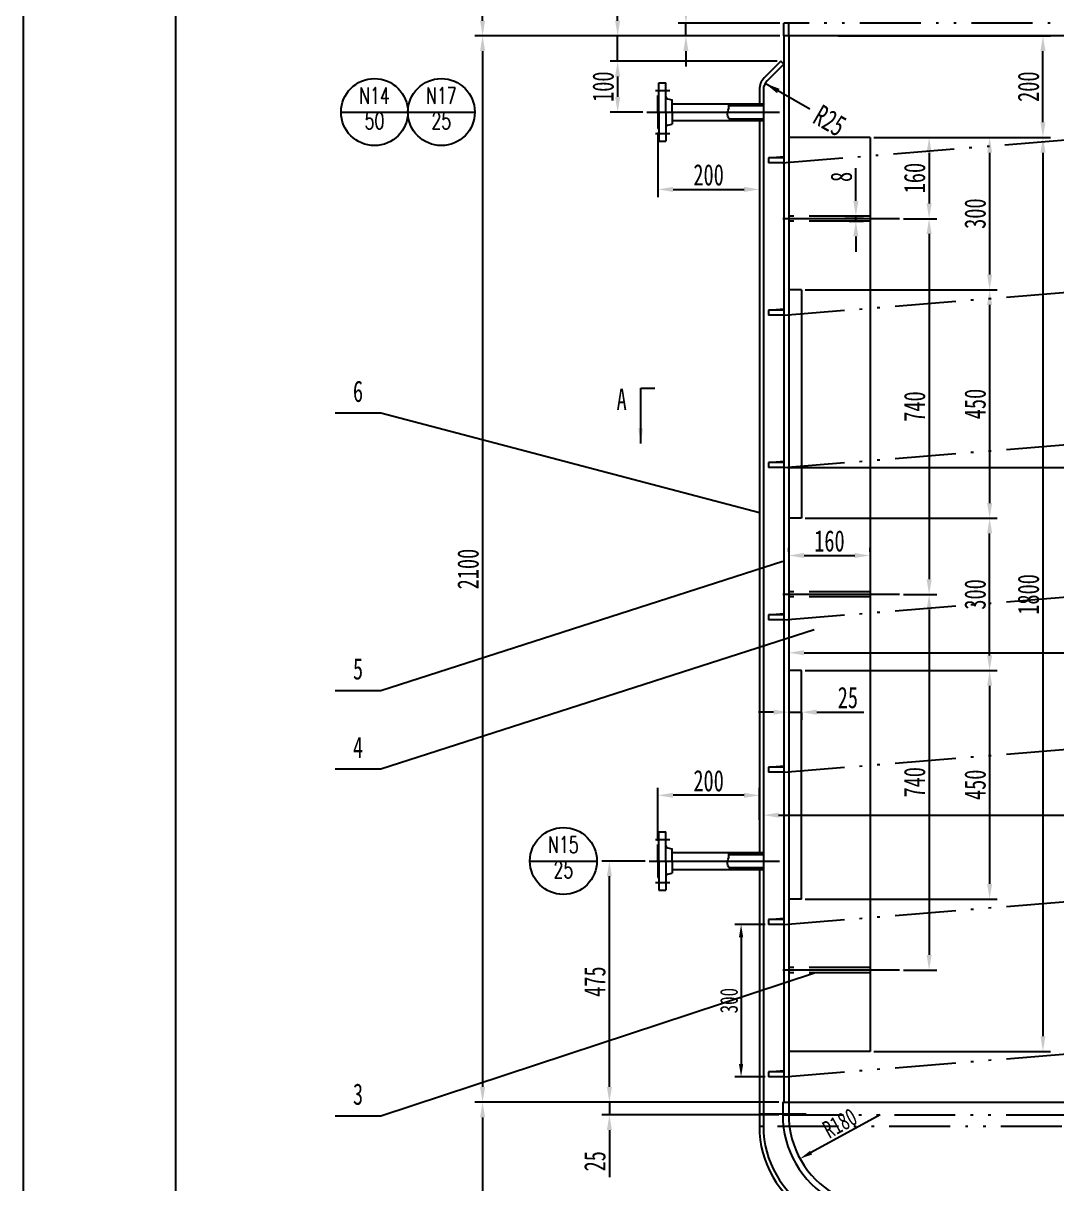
# Model space of a CAD drawing. Extents: x -96442 to 39066, y -106800 to -61725.
# Drawn here: x -96442 to -94406, y -65825 to -63539 of the extents above; entities that cross this region are included whole.
import ezdxf
from ezdxf.enums import TextEntityAlignment as Align

# ---------------------------------------------------------------- set-up
doc = ezdxf.new("R2010")
doc.units = 0
doc.header["$MEASUREMENT"] = 0
for name, pattern in [('ACAD_ISO02W100', [15, 12, -3]), ('ACAD_ISO12W100', [22, 12, -3, 0.5, -3, 0.5, -3]), ('CENTER', [50.8, 31.75, -6.35, 6.35, -6.35])]:
    doc.linetypes.add(name, pattern=pattern)
doc.layers.get('0').update_dxf_attribs({"linetype": 'CONTINUOUS'})
doc.layers.get('DEFPOINTS').update_dxf_attribs({"linetype": 'CONTINUOUS'})
for name, color, linetype in [('1', 5, 'CONTINUOUS'), ('2', 3, 'CONTINUOUS'), ('3', 1, 'CENTER'), ('4', 2, 'CONTINUOUS'), ('5', 6, 'CONTINUOUS'), ('6', 4, 'ACAD_ISO02W100'), ('7', 6, 'ACAD_ISO12W100'), ('8', 7, 'CONTINUOUS')]:
    doc.layers.add(name, color=color, linetype=linetype)
doc.styles.add('1', font='NSimSun.ttf', dxfattribs={"width": 0.7, "height": 3.5})
doc.styles.get("Standard").update_dxf_attribs({"font": 'NSimSun.ttf', "width": 0.7, "height": 30})
doc.styles.add('XXX', font='romans.shx', dxfattribs={"width": 0.7, "height": 3.5, "bigfont": 'hztxt.shx'})
doc.dimstyles.get("Standard").update_dxf_attribs({"dimtxt": 0.18, "dimasz": 0.18, "dimexe": 0.18, "dimexo": 0.0625, "dimgap": 0.09, "dimtad": 0, "dimtih": 1, "dimtoh": 1, "dimdec": 4, "dimzin": 0, "dimdsep": 46, "dimtxsty": 'Standard', "dimcen": 0.09, "dimadec": 0, "dimazin": 0, "dimtfac": 1, "dimtdec": 4, "dimtofl": 0, "dimtmove": 0, "dimatfit": 3, "dimfxl": 1, "dimtolj": 1, "dimtzin": 0, "dimarcsym": 0})

# ---------------------------------------------------------------- blocks, each defined once
blk = doc.blocks.new('*D55')
at = {"color": 0, "linetype": 'ByBlock'}
for p, q in [((-94984.3, -64685.4), (-94984.3, -64842.9)), ((-93084.3, -64746), (-93084.3, -64842.9)), ((-94954.3, -64827.9), (-93114.3, -64827.9))]:
    blk.add_line(p, q, dxfattribs=at)
for points in [[(-94954.3, -64822.9), (-94954.3, -64832.9), (-94984.3, -64827.9)], [(-93114.3, -64822.9), (-93114.3, -64832.9), (-93084.3, -64827.9)]]:
    blk.add_solid(points, dxfattribs=at)
at = {"layer": 'DEFPOINTS', "color": 0, "linetype": 'ByBlock'}
for p in [(-94984.3, -64677.9), (-93084.3, -64738.5), (-93084.3, -64827.9)]:
    blk.add_point(p, dxfattribs=at)
at = {"color": 0, "linetype": 'ByBlock', "insert": (-94034.3, -64799.4), "char_height": 42, "attachment_point": 5}
blk.add_mtext('\\A1;DN1900', dxfattribs=at)
blk = doc.blocks.new('*D54')
at = {"color": 0, "linetype": 'ByBlock'}
for p, q in [((-94934.3, -64493.1), (-94934.3, -64523.1)), ((-93134.3, -64493.1), (-93134.3, -64523.1)), ((-94904.3, -64508.1), (-93164.3, -64508.1))]:
    blk.add_line(p, q, dxfattribs=at)
for points in [[(-94904.3, -64503.1), (-94904.3, -64513.1), (-94934.3, -64508.1)], [(-93164.3, -64503.1), (-93164.3, -64513.1), (-93134.3, -64508.1)]]:
    blk.add_solid(points, dxfattribs=at)
at = {"layer": 'DEFPOINTS', "color": 0, "linetype": 'ByBlock'}
for p in [(-94934.3, -64485.6), (-93134.3, -64485.6), (-93134.3, -64508.1)]:
    blk.add_point(p, dxfattribs=at)
at = {"color": 0, "linetype": 'ByBlock', "insert": (-94034.3, -64479.6), "char_height": 42, "attachment_point": 5}
blk.add_mtext('\\A1;DN1800', dxfattribs=at)
blk = doc.blocks.new('*D49')
at = {"color": 0, "linetype": 'ByBlock'}
for p, q in [((-93131.8, -64263.9), (-93223.2, -64263.9)), ((-93208.2, -64293.9), (-93208.2, -64383.9)), ((-94936.8, -64413.9), (-93193.2, -64413.9))]:
    blk.add_line(p, q, dxfattribs=at)
for points in [[(-93213.2, -64293.9), (-93203.2, -64293.9), (-93208.2, -64263.9)], [(-93213.2, -64383.9), (-93203.2, -64383.9), (-93208.2, -64413.9)]]:
    blk.add_solid(points, dxfattribs=at)
at = {"layer": 'DEFPOINTS', "color": 0, "linetype": 'ByBlock'}
for p in [(-93124.3, -64263.9), (-94944.3, -64413.9), (-93208.2, -64413.9)]:
    blk.add_point(p, dxfattribs=at)
at = {"color": 0, "linetype": 'ByBlock', "insert": (-93236.7, -64338.9), "char_height": 42, "attachment_point": 5, "rotation": 90}
blk.add_mtext('\\A1;150', dxfattribs=at)
blk = doc.blocks.new('*D45')
at = {"color": 0, "linetype": 'ByBlock'}
for p, q in [((-94589.9, -63793.2), (-94523.7, -63793.2)), ((-94538.7, -63823.2), (-94538.7, -64213.2)), ((-94901.8, -64243.2), (-94523.7, -64243.2))]:
    blk.add_line(p, q, dxfattribs=at)
for points in [[(-94543.7, -63823.2), (-94533.7, -63823.2), (-94538.7, -63793.2)], [(-94543.7, -64213.2), (-94533.7, -64213.2), (-94538.7, -64243.2)]]:
    blk.add_solid(points, dxfattribs=at)
at = {"layer": 'DEFPOINTS', "color": 0, "linetype": 'ByBlock'}
for p in [(-94597.4, -63793.2), (-94909.3, -64243.2), (-94538.7, -64243.2)]:
    blk.add_point(p, dxfattribs=at)
at = {"color": 0, "linetype": 'ByBlock', "insert": (-94567.2, -64018.2), "char_height": 42, "attachment_point": 5, "rotation": 90}
blk.add_mtext('\\A1;450', dxfattribs=at)
blk = doc.blocks.new('*D43')
at = {"color": 0, "linetype": 'ByBlock'}
for p, q in [((-94766.8, -63763.9), (-94418.7, -63763.9)), ((-94433.7, -63793.9), (-94433.7, -65533.9)), ((-94766.8, -65563.9), (-94418.7, -65563.9))]:
    blk.add_line(p, q, dxfattribs=at)
for points in [[(-94438.7, -63793.9), (-94428.7, -63793.9), (-94433.7, -63763.9)], [(-94438.7, -65533.9), (-94428.7, -65533.9), (-94433.7, -65563.9)]]:
    blk.add_solid(points, dxfattribs=at)
at = {"layer": 'DEFPOINTS', "color": 0, "linetype": 'ByBlock'}
for p in [(-94774.3, -63763.9), (-94774.3, -65563.9), (-94433.7, -65563.9)]:
    blk.add_point(p, dxfattribs=at)
at = {"color": 0, "linetype": 'ByBlock', "insert": (-94462.2, -64663.9), "char_height": 42, "attachment_point": 5, "rotation": 90}
blk.add_mtext('\\A1;1800', dxfattribs=at)
blk = doc.blocks.new('*D41')
at = {"color": 0, "linetype": 'ByBlock'}
for p, q in [((-94668.3, -63653.2), (-94642.9, -63653.2)), ((-94657.9, -63683.2), (-94657.9, -64363.2)), ((-94708.6, -64393.2), (-94642.9, -64393.2))]:
    blk.add_line(p, q, dxfattribs=at)
for points in [[(-94662.9, -63683.2), (-94652.9, -63683.2), (-94657.9, -63653.2)], [(-94662.9, -64363.2), (-94652.9, -64363.2), (-94657.9, -64393.2)]]:
    blk.add_solid(points, dxfattribs=at)
at = {"layer": 'DEFPOINTS', "color": 0, "linetype": 'ByBlock'}
for p in [(-94675.8, -63653.2), (-94716.1, -64393.2), (-94657.9, -64393.2)]:
    blk.add_point(p, dxfattribs=at)
at = {"color": 0, "linetype": 'ByBlock', "insert": (-94686.4, -64023.2), "char_height": 42, "attachment_point": 5, "rotation": 90}
blk.add_mtext('\\A1;740', dxfattribs=at)
blk = doc.blocks.new('*D36')
at = {"color": 0, "linetype": 'ByBlock'}
for p, q in [((-94951.8, -63563.9), (-95552.5, -63563.9)), ((-95537.5, -63593.9), (-95537.5, -65633.9)), ((-94953.8, -65663.9), (-95552.5, -65663.9))]:
    blk.add_line(p, q, dxfattribs=at)
for points in [[(-95542.5, -63593.9), (-95532.5, -63593.9), (-95537.5, -63563.9)], [(-95542.5, -65633.9), (-95532.5, -65633.9), (-95537.5, -65663.9)]]:
    blk.add_solid(points, dxfattribs=at)
at = {"layer": 'DEFPOINTS', "color": 0, "linetype": 'ByBlock'}
for p in [(-94944.3, -63563.9), (-95537.5, -65663.9), (-94946.3, -65663.9)]:
    blk.add_point(p, dxfattribs=at)
at = {"color": 0, "linetype": 'ByBlock', "insert": (-95566, -64613.9), "char_height": 42, "attachment_point": 5, "rotation": 90}
blk.add_mtext('\\A1;2100', dxfattribs=at)
blk = doc.blocks.new('*D102')
at = {"color": 0, "linetype": 'ByBlock'}
for p, q in [((-95407.2, -65663.9), (-95552.5, -65663.9)), ((-95537.5, -65693.9), (-95537.5, -66415.4)), ((-94091.4, -66445.4), (-95552.5, -66445.4))]:
    blk.add_line(p, q, dxfattribs=at)
for points in [[(-95542.5, -65693.9), (-95532.5, -65693.9), (-95537.5, -65663.9)], [(-95542.5, -66415.4), (-95532.5, -66415.4), (-95537.5, -66445.4)]]:
    blk.add_solid(points, dxfattribs=at)
at = {"layer": 'DEFPOINTS', "color": 0, "linetype": 'ByBlock'}
for p in [(-95399.7, -65663.9), (-95537.5, -66445.4), (-94083.9, -66445.4)]:
    blk.add_point(p, dxfattribs=at)
at = {"color": 0, "linetype": 'ByBlock', "insert": (-95577, -66054.6), "char_height": 42, "attachment_point": 5, "rotation": 90}
blk.add_mtext('\\A1;(782)', dxfattribs=at)
blk = doc.blocks.new('*D89')
at = {"color": 0, "linetype": 'ByBlock'}
for p, q in [((-95287.7, -65633.9), (-95287.7, -65603.9)), ((-94953.8, -65663.9), (-95302.7, -65663.9)), ((-95287.7, -65663.9), (-95287.7, -65688.9)), ((-94953.8, -65688.9), (-95302.7, -65688.9)), ((-95287.7, -65718.9), (-95287.7, -65811.5))]:
    blk.add_line(p, q, dxfattribs=at)
for points in [[(-95292.7, -65633.9), (-95282.7, -65633.9), (-95287.7, -65663.9)], [(-95292.7, -65718.9), (-95282.7, -65718.9), (-95287.7, -65688.9)]]:
    blk.add_solid(points, dxfattribs=at)
at = {"layer": 'DEFPOINTS', "color": 0, "linetype": 'ByBlock'}
for p in [(-94946.3, -65663.9), (-95287.7, -65688.9), (-94946.3, -65688.9)]:
    blk.add_point(p, dxfattribs=at)
at = {"color": 0, "linetype": 'ByBlock', "insert": (-95316.2, -65780.2), "char_height": 42, "attachment_point": 5, "rotation": 90}
blk.add_mtext('\\A1;25', dxfattribs=at)
blk = doc.blocks.new('*D88')
at = {"color": 0, "linetype": 'ByBlock'}
for p, q in [((-94934.3, -64579.7), (-94934.3, -64572.2)), ((-94904.3, -64587.2), (-94804.3, -64587.2)), ((-94774.3, -64579.7), (-94774.3, -64572.2))]:
    blk.add_line(p, q, dxfattribs=at)
for points in [[(-94904.3, -64582.2), (-94904.3, -64592.2), (-94934.3, -64587.2)], [(-94804.3, -64582.2), (-94804.3, -64592.2), (-94774.3, -64587.2)]]:
    blk.add_solid(points, dxfattribs=at)
at = {"layer": 'DEFPOINTS', "color": 0, "linetype": 'ByBlock'}
for p in [(-94934.3, -64587.2), (-94774.3, -64587.2), (-94774.3, -64587.2)]:
    blk.add_point(p, dxfattribs=at)
at = {"color": 0, "linetype": 'ByBlock', "insert": (-94854.3, -64558.7), "char_height": 42, "attachment_point": 5}
blk.add_mtext('\\A1;160', dxfattribs=at)
blk = doc.blocks.new('*D73')
at = {"color": 0, "linetype": 'ByBlock'}
blk.add_line((-94754.3, -65663.9), (-94890.4, -65738.2), dxfattribs=at)
blk.add_solid([(-94892.4, -65734.5), (-94888.4, -65741.9), (-94912.3, -65750.2)], dxfattribs=at)
at = {"layer": 'DEFPOINTS', "color": 0, "linetype": 'ByBlock'}
for p in [(-94754.3, -65663.9), (-94912.3, -65750.2)]:
    blk.add_point(p, dxfattribs=at)
at = {"color": 0, "linetype": 'ByBlock', "insert": (-94833.7, -65680.2), "char_height": 35, "attachment_point": 5, "rotation": 28.6457}
blk.add_mtext('\\A1;R180', dxfattribs=at)
blk = doc.blocks.new('*D70')
at = {"color": 0, "linetype": 'ByBlock'}
for p, q in [((-94980.6, -65313.9), (-95040.8, -65313.9)), ((-95028.3, -65338.9), (-95028.3, -65588.9)), ((-94980.6, -65613.9), (-95040.8, -65613.9))]:
    blk.add_line(p, q, dxfattribs=at)
for points in [[(-95032.5, -65338.9), (-95024.2, -65338.9), (-95028.3, -65313.9)], [(-95032.5, -65588.9), (-95024.2, -65588.9), (-95028.3, -65613.9)]]:
    blk.add_solid(points, dxfattribs=at)
at = {"layer": 'DEFPOINTS', "color": 0, "linetype": 'ByBlock'}
for p in [(-94974.3, -65313.9), (-95028.3, -65613.9), (-94974.3, -65613.9)]:
    blk.add_point(p, dxfattribs=at)
at = {"color": 0, "linetype": 'ByBlock', "insert": (-95052.1, -65463.9), "char_height": 35, "attachment_point": 5, "rotation": 90}
blk.add_mtext('\\A1;300', dxfattribs=at)
blk = doc.blocks.new('*D48')
at = {"color": 0, "linetype": 'ByBlock'}
for p, q in [((-94964.3, -64625.1), (-94994.3, -64625.1)), ((-94934.3, -64625.1), (-94909.3, -64625.1)), ((-94934.3, -64626.7), (-94934.3, -64640.1)), ((-94909.3, -64626.7), (-94909.3, -64640.1)), ((-94879.3, -64625.1), (-94786.7, -64625.1))]:
    blk.add_line(p, q, dxfattribs=at)
for points in [[(-94964.3, -64620.1), (-94964.3, -64630.1), (-94934.3, -64625.1)], [(-94879.3, -64620.1), (-94879.3, -64630.1), (-94909.3, -64625.1)]]:
    blk.add_solid(points, dxfattribs=at)
at = {"layer": 'DEFPOINTS', "color": 0, "linetype": 'ByBlock'}
for p in [(-94934.3, -64619.2), (-94909.3, -64619.2), (-94909.3, -64625.1)]:
    blk.add_point(p, dxfattribs=at)
at = {"color": 0, "linetype": 'ByBlock', "insert": (-94818, -64596.6), "char_height": 42, "attachment_point": 5}
blk.add_mtext('\\A1;25', dxfattribs=at)
blk = doc.blocks.new('*D47')
at = {"color": 0, "linetype": 'ByBlock'}
for p, q in [((-94596.6, -64543.2), (-94523.7, -64543.2)), ((-94538.7, -64573.2), (-94538.7, -64963.2)), ((-94901.8, -64993.2), (-94523.7, -64993.2))]:
    blk.add_line(p, q, dxfattribs=at)
for points in [[(-94543.7, -64573.2), (-94533.7, -64573.2), (-94538.7, -64543.2)], [(-94543.7, -64963.2), (-94533.7, -64963.2), (-94538.7, -64993.2)]]:
    blk.add_solid(points, dxfattribs=at)
at = {"layer": 'DEFPOINTS', "color": 0, "linetype": 'ByBlock'}
for p in [(-94604.1, -64543.2), (-94909.3, -64993.2), (-94538.7, -64993.2)]:
    blk.add_point(p, dxfattribs=at)
at = {"color": 0, "linetype": 'ByBlock', "insert": (-94567.2, -64768.2), "char_height": 42, "attachment_point": 5, "rotation": 90}
blk.add_mtext('\\A1;450', dxfattribs=at)
blk = doc.blocks.new('*D46')
at = {"color": 0, "linetype": 'ByBlock'}
for p, q in [((-94834.4, -64243.2), (-94523.7, -64243.2)), ((-94538.7, -64513.2), (-94538.7, -64273.2)), ((-94901.8, -64543.2), (-94523.7, -64543.2))]:
    blk.add_line(p, q, dxfattribs=at)
for points in [[(-94543.7, -64273.2), (-94533.7, -64273.2), (-94538.7, -64243.2)], [(-94543.7, -64513.2), (-94533.7, -64513.2), (-94538.7, -64543.2)]]:
    blk.add_solid(points, dxfattribs=at)
at = {"layer": 'DEFPOINTS', "color": 0, "linetype": 'ByBlock'}
for p in [(-94841.9, -64243.2), (-94538.7, -64243.2), (-94909.3, -64543.2)]:
    blk.add_point(p, dxfattribs=at)
at = {"color": 0, "linetype": 'ByBlock', "insert": (-94567.2, -64393.2), "char_height": 42, "attachment_point": 5, "rotation": 90}
blk.add_mtext('\\A1;300', dxfattribs=at)
blk = doc.blocks.new('*D42')
at = {"color": 0, "linetype": 'ByBlock'}
for p, q in [((-94668.3, -64393.2), (-94642.9, -64393.2)), ((-94657.9, -64423.2), (-94657.9, -65103.2)), ((-94708.6, -65133.2), (-94642.9, -65133.2))]:
    blk.add_line(p, q, dxfattribs=at)
for points in [[(-94662.9, -64423.2), (-94652.9, -64423.2), (-94657.9, -64393.2)], [(-94662.9, -65103.2), (-94652.9, -65103.2), (-94657.9, -65133.2)]]:
    blk.add_solid(points, dxfattribs=at)
at = {"layer": 'DEFPOINTS', "color": 0, "linetype": 'ByBlock'}
for p in [(-94675.8, -64393.2), (-94716.1, -65133.2), (-94657.9, -65133.2)]:
    blk.add_point(p, dxfattribs=at)
at = {"color": 0, "linetype": 'ByBlock', "insert": (-94686.4, -64763.2), "char_height": 42, "attachment_point": 5, "rotation": 90}
blk.add_mtext('\\A1;740', dxfattribs=at)
blk = doc.blocks.new('*D38')
at = {"color": 0, "linetype": 'ByBlock'}
for p, q in [((-95192.3, -65148.9), (-95192.3, -65044.5)), ((-94992.3, -65107.6), (-94992.3, -65044.5)), ((-95022.3, -65059.5), (-95162.3, -65059.5))]:
    blk.add_line(p, q, dxfattribs=at)
for points in [[(-95162.3, -65054.5), (-95162.3, -65064.5), (-95192.3, -65059.5)], [(-95022.3, -65054.5), (-95022.3, -65064.5), (-94992.3, -65059.5)]]:
    blk.add_solid(points, dxfattribs=at)
at = {"layer": 'DEFPOINTS', "color": 0, "linetype": 'ByBlock'}
for p in [(-95192.3, -65059.5), (-94992.3, -65115.1), (-95192.3, -65156.4)]:
    blk.add_point(p, dxfattribs=at)
at = {"color": 0, "linetype": 'ByBlock', "insert": (-95092.3, -65031), "char_height": 42, "attachment_point": 5}
blk.add_mtext('\\A1;200', dxfattribs=at)
blk = doc.blocks.new('*D37')
at = {"color": 0, "linetype": 'ByBlock'}
for p, q in [((-95217.2, -65188.9), (-95302.7, -65188.9)), ((-95287.7, -65633.9), (-95287.7, -65218.9)), ((-94997.9, -65663.9), (-95302.7, -65663.9))]:
    blk.add_line(p, q, dxfattribs=at)
for points in [[(-95292.7, -65218.9), (-95282.7, -65218.9), (-95287.7, -65188.9)], [(-95292.7, -65633.9), (-95282.7, -65633.9), (-95287.7, -65663.9)]]:
    blk.add_solid(points, dxfattribs=at)
at = {"layer": 'DEFPOINTS', "color": 0, "linetype": 'ByBlock'}
for p in [(-95287.7, -65188.9), (-95209.7, -65188.9), (-94990.4, -65663.9)]:
    blk.add_point(p, dxfattribs=at)
at = {"color": 0, "linetype": 'ByBlock', "insert": (-95316.2, -65426.4), "char_height": 42, "attachment_point": 5, "rotation": 90}
blk.add_mtext('\\A1;475', dxfattribs=at)
blk = doc.blocks.new('*D105')
at = {"color": 0, "linetype": 'ByBlock'}
for p, q in [((-95271.5, -63533.9), (-95271.5, -63441.3)), ((-95232.6, -63563.9), (-95286.5, -63563.9)), ((-95271.5, -63613.9), (-95271.5, -63563.9)), ((-95232.6, -63613.9), (-95286.5, -63613.9)), ((-95271.5, -63643.9), (-95271.5, -63673.9))]:
    blk.add_line(p, q, dxfattribs=at)
for points in [[(-95276.5, -63533.9), (-95266.5, -63533.9), (-95271.5, -63563.9)], [(-95276.5, -63643.9), (-95266.5, -63643.9), (-95271.5, -63613.9)]]:
    blk.add_solid(points, dxfattribs=at)
at = {"layer": 'DEFPOINTS', "color": 0, "linetype": 'ByBlock'}
for p in [(-95271.5, -63563.9), (-95225.1, -63563.9), (-95225.1, -63613.9)]:
    blk.add_point(p, dxfattribs=at)
at = {"color": 0, "linetype": 'ByBlock', "insert": (-95300, -63472.6), "char_height": 42, "attachment_point": 5, "rotation": 90}
blk.add_mtext('\\A1;50', dxfattribs=at)
blk = doc.blocks.new('*D104')
at = {"color": 0, "linetype": 'ByBlock'}
for p, q in [((-94957.5, -63613.9), (-95286.5, -63613.9)), ((-95271.5, -63643.9), (-95271.5, -63683.9)), ((-95221.6, -63713.9), (-95286.5, -63713.9))]:
    blk.add_line(p, q, dxfattribs=at)
for points in [[(-95276.5, -63643.9), (-95266.5, -63643.9), (-95271.5, -63613.9)], [(-95276.5, -63683.9), (-95266.5, -63683.9), (-95271.5, -63713.9)]]:
    blk.add_solid(points, dxfattribs=at)
at = {"layer": 'DEFPOINTS', "color": 0, "linetype": 'ByBlock'}
for p in [(-94950, -63613.9), (-95271.5, -63713.9), (-95214.1, -63713.9)]:
    blk.add_point(p, dxfattribs=at)
at = {"color": 0, "linetype": 'ByBlock', "insert": (-95300, -63663.9), "char_height": 42, "attachment_point": 5, "rotation": 90}
blk.add_mtext('\\A1;100', dxfattribs=at)
blk = doc.blocks.new('*D103')
at = {"color": 0, "linetype": 'ByBlock'}
for p, q in [((-94041.8, -63180.1), (-95552.5, -63180.1)), ((-95537.5, -63533.9), (-95537.5, -63210.1)), ((-95545, -63563.9), (-95552.5, -63563.9))]:
    blk.add_line(p, q, dxfattribs=at)
for points in [[(-95542.5, -63210.1), (-95532.5, -63210.1), (-95537.5, -63180.1)], [(-95542.5, -63533.9), (-95532.5, -63533.9), (-95537.5, -63563.9)]]:
    blk.add_solid(points, dxfattribs=at)
at = {"layer": 'DEFPOINTS', "color": 0, "linetype": 'ByBlock'}
for p in [(-95537.5, -63180.1), (-94034.3, -63180.1), (-95537.5, -63563.9)]:
    blk.add_point(p, dxfattribs=at)
at = {"color": 0, "linetype": 'ByBlock', "insert": (-95577, -63372), "char_height": 42, "attachment_point": 5, "rotation": 90}
blk.add_mtext('\\A1;(384)', dxfattribs=at)
blk = doc.blocks.new('*D95')
at = {"color": 0, "linetype": 'ByBlock'}
for p, q in [((-95137, -63508.9), (-95137, -63416.3)), ((-94951.8, -63538.9), (-95152, -63538.9)), ((-95137, -63563.9), (-95137, -63538.9)), ((-94951.8, -63563.9), (-95152, -63563.9)), ((-95137, -63593.9), (-95137, -63623.9))]:
    blk.add_line(p, q, dxfattribs=at)
for points in [[(-95142, -63508.9), (-95132, -63508.9), (-95137, -63538.9)], [(-95142, -63593.9), (-95132, -63593.9), (-95137, -63563.9)]]:
    blk.add_solid(points, dxfattribs=at)
at = {"layer": 'DEFPOINTS', "color": 0, "linetype": 'ByBlock'}
for p in [(-95137, -63538.9), (-94944.3, -63538.9), (-94944.3, -63563.9)]:
    blk.add_point(p, dxfattribs=at)
at = {"color": 0, "linetype": 'ByBlock', "insert": (-95165.5, -63447.6), "char_height": 42, "attachment_point": 5, "rotation": 90}
blk.add_mtext('\\A1;25', dxfattribs=at)
blk = doc.blocks.new('*D61')
at = {"color": 0, "linetype": 'ByBlock'}
for p, q in [((-94802.2, -63618.2), (-94802.2, -63553.6)), ((-94823.7, -63648.2), (-94787.2, -63648.2)), ((-94802.2, -63658.2), (-94802.2, -63648.2)), ((-94815.1, -63658.2), (-94787.2, -63658.2)), ((-94802.2, -63688.2), (-94802.2, -63718.2))]:
    blk.add_line(p, q, dxfattribs=at)
for points in [[(-94807.2, -63618.2), (-94797.2, -63618.2), (-94802.2, -63648.2)], [(-94807.2, -63688.2), (-94797.2, -63688.2), (-94802.2, -63658.2)]]:
    blk.add_solid(points, dxfattribs=at)
at = {"layer": 'DEFPOINTS', "color": 0, "linetype": 'ByBlock'}
for p in [(-94831.2, -63648.2), (-94802.2, -63648.2), (-94822.6, -63658.2)]:
    blk.add_point(p, dxfattribs=at)
at = {"color": 0, "linetype": 'ByBlock', "insert": (-94830.7, -63570.9), "char_height": 42, "attachment_point": 5, "rotation": 90}
blk.add_mtext('\\A1;8', dxfattribs=at)
blk = doc.blocks.new('*D58')
at = {"color": 0, "linetype": 'ByBlock'}
blk.add_line((-94892.8, -63885.6), (-94981, -63834.8), dxfattribs=at)
blk.add_solid([(-94952.5, -63845.4), (-94957.5, -63854.1), (-94981, -63834.8)], dxfattribs=at)
at = {"layer": 'DEFPOINTS', "color": 0, "linetype": 'ByBlock'}
for p in [(-94981, -63834.8), (-94959.3, -63847.3)]:
    blk.add_point(p, dxfattribs=at)
at = {"color": 0, "linetype": 'ByBlock', "insert": (-94853.6, -63908.2), "char_height": 42, "attachment_point": 5, "rotation": 330.038}
blk.add_mtext('\\A1;R25', dxfattribs=at)
blk = doc.blocks.new('*D44')
at = {"color": 0, "linetype": 'ByBlock'}
for p, q in [((-94746.8, -63763.9), (-94523.7, -63763.9)), ((-94538.7, -63793.9), (-94538.7, -64033.9)), ((-94901.8, -64063.9), (-94523.7, -64063.9))]:
    blk.add_line(p, q, dxfattribs=at)
for points in [[(-94543.7, -63793.9), (-94533.7, -63793.9), (-94538.7, -63763.9)], [(-94543.7, -64033.9), (-94533.7, -64033.9), (-94538.7, -64063.9)]]:
    blk.add_solid(points, dxfattribs=at)
at = {"layer": 'DEFPOINTS', "color": 0, "linetype": 'ByBlock'}
for p in [(-94754.3, -63763.9), (-94909.3, -64063.9), (-94538.7, -64063.9)]:
    blk.add_point(p, dxfattribs=at)
at = {"color": 0, "linetype": 'ByBlock', "insert": (-94567.2, -63913.9), "char_height": 42, "attachment_point": 5, "rotation": 90}
blk.add_mtext('\\A1;300', dxfattribs=at)
blk = doc.blocks.new('*D40')
at = {"color": 0, "linetype": 'ByBlock'}
for p, q in [((-94746.8, -63763.9), (-94642.9, -63763.9)), ((-94657.9, -63793.9), (-94657.9, -63893.9)), ((-94708.6, -63923.9), (-94642.9, -63923.9))]:
    blk.add_line(p, q, dxfattribs=at)
for points in [[(-94662.9, -63793.9), (-94652.9, -63793.9), (-94657.9, -63763.9)], [(-94662.9, -63893.9), (-94652.9, -63893.9), (-94657.9, -63923.9)]]:
    blk.add_solid(points, dxfattribs=at)
at = {"layer": 'DEFPOINTS', "color": 0, "linetype": 'ByBlock'}
for p in [(-94754.3, -63763.9), (-94716.1, -63923.9), (-94657.9, -63923.9)]:
    blk.add_point(p, dxfattribs=at)
at = {"color": 0, "linetype": 'ByBlock', "insert": (-94686.4, -63843.9), "char_height": 42, "attachment_point": 5, "rotation": 90}
blk.add_mtext('\\A1;160', dxfattribs=at)
blk = doc.blocks.new('*D39')
at = {"color": 0, "linetype": 'ByBlock'}
for p, q in [((-95192.3, -63753.9), (-95192.3, -63881.2)), ((-94992.3, -63814.7), (-94992.3, -63881.2)), ((-95162.3, -63866.2), (-95022.3, -63866.2))]:
    blk.add_line(p, q, dxfattribs=at)
for points in [[(-95162.3, -63861.2), (-95162.3, -63871.2), (-95192.3, -63866.2)], [(-95022.3, -63861.2), (-95022.3, -63871.2), (-94992.3, -63866.2)]]:
    blk.add_solid(points, dxfattribs=at)
at = {"layer": 'DEFPOINTS', "color": 0, "linetype": 'ByBlock'}
for p in [(-95192.3, -63746.4), (-94992.3, -63807.2), (-94992.3, -63866.2)]:
    blk.add_point(p, dxfattribs=at)
at = {"color": 0, "linetype": 'ByBlock', "insert": (-95092.3, -63837.7), "char_height": 42, "attachment_point": 5}
blk.add_mtext('\\A1;200', dxfattribs=at)
blk = doc.blocks.new('*D33')
at = {"color": 0, "linetype": 'ByBlock'}
for p, q in [((-94836.8, -63563.9), (-94418.7, -63563.9)), ((-94433.7, -63733.9), (-94433.7, -63593.9)), ((-94746.8, -63763.9), (-94418.7, -63763.9))]:
    blk.add_line(p, q, dxfattribs=at)
for points in [[(-94438.7, -63593.9), (-94428.7, -63593.9), (-94433.7, -63563.9)], [(-94438.7, -63733.9), (-94428.7, -63733.9), (-94433.7, -63763.9)]]:
    blk.add_solid(points, dxfattribs=at)
at = {"layer": 'DEFPOINTS', "color": 0, "linetype": 'ByBlock'}
for p in [(-94844.3, -63563.9), (-94433.7, -63563.9), (-94754.3, -63763.9)]:
    blk.add_point(p, dxfattribs=at)
at = {"color": 0, "linetype": 'ByBlock', "insert": (-94462.2, -63663.9), "char_height": 42, "attachment_point": 5, "rotation": 90}
blk.add_mtext('\\A1;200', dxfattribs=at)

msp = doc.modelspace()

# ---------------------------------------------------------------- linework, layer by layer
at = {"layer": '1'}
msp.add_lwpolyline([(-96142.4161, -71697.101), (-89434.4161, -71697.101), (-89434.4161, -61845.101), (-96142.4161, -61845.101)], close=True, dxfattribs=at)
at = {"layer": '2', "ltscale": 10}
for p, q in [((-94944.3296, -63563.8933), (-94944.3296, -63538.8933)), ((-94934.3296, -63563.8933), (-94934.3296, -63538.8933)), ((-94944.3296, -63563.8933), (-94944.3296, -65663.8933)), ((-94034.3296, -63563.8933), (-94944.3296, -63563.8933)), ((-94934.3296, -63563.8933), (-94934.3296, -65663.8933)), ((-94949.9865, -63613.8933), (-94982.6641, -63646.571)), ((-94944.3296, -63619.5502), (-94977.0073, -63652.2278)), ((-94944.3296, -63619.5502), (-94949.9865, -63613.8933)), ((-95190.3296, -63713.8933), (-95190.3296, -63656.3933)), ((-95190.3296, -63656.3933), (-95176.3296, -63656.3933)), ((-95176.3296, -63713.8933), (-95176.3296, -63656.3933)), ((-94992.3296, -63669.9055), (-94992.3296, -63697.3933)), ((-94984.3296, -63669.9055), (-94984.3296, -65686.9873)), ((-95192.3296, -63713.8933), (-95192.3296, -63681.3933)), ((-95192.3296, -63681.3933), (-95190.3296, -63681.3933)), ((-95173.3023, -63687.7732), (-95164.3296, -63690.0227)), ((-95164.3296, -63713.8933), (-95164.3296, -63690.0227)), ((-95164.3296, -63697.3933), (-94984.3296, -63697.3933)), ((-95052.3688, -63700.8933), (-94984.3296, -63700.8933)), ((-95192.3296, -63713.8933), (-95192.3296, -63746.3933)), ((-95190.3296, -63713.8933), (-95190.3296, -63771.3933)), ((-95176.3296, -63713.8933), (-95176.3296, -63771.3933)), ((-95164.3296, -63713.8933), (-95164.3296, -63737.7639)), ((-95192.3296, -63746.3933), (-95190.3296, -63746.3933)), ((-95173.3023, -63740.0134), (-95164.3296, -63737.7639)), ((-95164.3296, -63730.3933), (-94984.3296, -63730.3933)), ((-95052.0506, -63726.8933), (-94984.3296, -63726.8933)), ((-94992.3296, -63730.3933), (-94992.3296, -64147.3933)), ((-94774.3296, -63763.8933), (-94934.3296, -63763.8933)), ((-94774.3296, -63763.8933), (-94774.3296, -65563.8933)), ((-95190.3296, -63771.3933), (-95176.3296, -63771.3933)), ((-94974.3296, -63803.8933), (-94944.3296, -63801.5309)), ((-94974.3296, -63803.8933), (-94974.3296, -63813.8933)), ((-94944.3296, -63803.8933), (-94974.3296, -63803.8933)), ((-94944.3296, -63813.8933), (-94974.3296, -63813.8933)), ((-94909.3296, -64063.8933), (-94934.3296, -64063.8933)), ((-94909.3296, -64063.8933), (-94909.3296, -64513.8933)), ((-94974.3296, -64103.8933), (-94944.3296, -64101.5309)), ((-94944.3296, -64103.8933), (-94974.3296, -64103.8933)), ((-94974.3296, -64103.8933), (-94974.3296, -64113.8933)), ((-94944.3296, -64113.8933), (-94974.3296, -64113.8933)), ((-94992.3296, -64147.3933), (-94992.3296, -65172.3933)), ((-94974.3296, -64403.8933), (-94944.3296, -64401.5309)), ((-94974.3296, -64403.8933), (-94974.3296, -64413.8933)), ((-94944.3296, -64403.8933), (-94974.3296, -64403.8933)), ((-94944.3296, -64413.8933), (-94974.3296, -64413.8933)), ((-94909.3296, -64513.8933), (-94934.3296, -64513.8933)), ((-94974.3296, -64703.8933), (-94944.3296, -64701.5309)), ((-94974.3296, -64703.8933), (-94974.3296, -64713.8933)), ((-94944.3296, -64703.8933), (-94974.3296, -64703.8933)), ((-94944.3296, -64713.8933), (-94974.3296, -64713.8933)), ((-94909.3296, -64813.8933), (-94934.3296, -64813.8933)), ((-94909.3296, -65263.8933), (-94909.3296, -64813.8933)), ((-94974.3296, -65003.8933), (-94944.3296, -65001.5309)), ((-94974.3296, -65003.8933), (-94974.3296, -65013.8933)), ((-94944.3296, -65003.8933), (-94974.3296, -65003.8933)), ((-94944.3296, -65013.8933), (-94974.3296, -65013.8933)), ((-95190.3296, -65131.3933), (-95176.3296, -65131.3933)), ((-95190.3296, -65188.8933), (-95190.3296, -65131.3933)), ((-95176.3296, -65188.8933), (-95176.3296, -65131.3933)), ((-95192.3296, -65156.3933), (-95190.3296, -65156.3933)), ((-95192.3296, -65188.8933), (-95192.3296, -65156.3933)), ((-95173.3023, -65162.7732), (-95164.3296, -65165.0227)), ((-95164.3296, -65188.8933), (-95164.3296, -65165.0227)), ((-95164.3296, -65172.3933), (-94984.3296, -65172.3933)), ((-95052.3688, -65175.8933), (-94984.3296, -65175.8933)), ((-95192.3296, -65188.8933), (-95192.3296, -65221.3933)), ((-95190.3296, -65188.8933), (-95190.3296, -65246.3933)), ((-95176.3296, -65188.8933), (-95176.3296, -65246.3933)), ((-95164.3296, -65188.8933), (-95164.3296, -65212.7639)), ((-95164.3296, -65205.3933), (-94984.3296, -65205.3933)), ((-95052.0506, -65201.8933), (-94984.3296, -65201.8933)), ((-94992.3296, -65205.3933), (-94992.3296, -65686.9873)), ((-95192.3296, -65221.3933), (-95190.3296, -65221.3933)), ((-95173.3023, -65215.0134), (-95164.3296, -65212.7639)), ((-95190.3296, -65246.3933), (-95176.3296, -65246.3933)), ((-94909.3296, -65263.8933), (-94934.3296, -65263.8933)), ((-94974.3296, -65303.8933), (-94944.3296, -65301.5309)), ((-94974.3296, -65303.8933), (-94974.3296, -65313.8933)), ((-94944.3296, -65303.8933), (-94974.3296, -65303.8933)), ((-94944.3296, -65313.8933), (-94974.3296, -65313.8933)), ((-94774.3296, -65563.8933), (-94934.3296, -65563.8933)), ((-94974.3296, -65603.8933), (-94944.3296, -65601.5309)), ((-94974.3296, -65603.8933), (-94974.3296, -65613.8933)), ((-94944.3296, -65603.8933), (-94974.3296, -65603.8933)), ((-94944.3296, -65613.8933), (-94974.3296, -65613.8933)), ((-94946.3296, -65663.8933), (-93122.3296, -65663.8933)), ((-94946.3296, -65663.8933), (-94946.3296, -65688.8933)), ((-94934.3296, -65663.8933), (-94934.3296, -65688.8933)), ((-94992.3296, -65686.9873), (-94899.9719, -65686.9873)), ((-94992.3296, -65686.9873), (-94992.3296, -65711.9873)), ((-94984.3296, -65686.9873), (-94984.3296, -65711.9873))]:
    msp.add_line(p, q, dxfattribs=at)
for centre, radius, start, end in [((-94959.3296, -63669.9055), 33, 135, 180), ((-94959.3296, -63669.9055), 25, 135, 180), ((-95172.3296, -63683.8933), 4, 180, 270), ((-95172.3296, -63743.8933), 4, 90, 180), ((-95172.3296, -65158.8933), 4, 180, 270), ((-95172.3296, -65218.8933), 4, 90, 180)]:
    msp.add_arc(centre, radius, start, end, dxfattribs=at)
at = {"layer": '2'}
for centre, radius in [((-94754.3296, -65688.8933), 192), ((-94754.3296, -65688.8933), 180), ((-94794.3296, -65711.9873), 198), ((-94794.3296, -65711.9873), 190)]:
    msp.add_arc(centre, radius, 180, 240, dxfattribs=at)
at = {"layer": '3', "ltscale": 10}
for p, q in [((-95196.7098, -63671.3933), (-95168.7098, -63671.3933)), ((-95214.1282, -63713.8933), (-94952.7467, -63713.8933)), ((-95196.7098, -63756.3933), (-95168.7098, -63756.3933)), ((-94716.0957, -63923.8933), (-94946.3296, -63923.8933)), ((-94716.0957, -64663.8933), (-94946.3296, -64663.8933)), ((-95196.7098, -65146.3933), (-95168.7098, -65146.3933)), ((-95209.6622, -65188.8933), (-94952.7467, -65188.8933)), ((-95196.7098, -65231.3933), (-95168.7098, -65231.3933)), ((-94716.0957, -65403.8933), (-94946.3296, -65403.8933))]:
    msp.add_line(p, q, dxfattribs=at)
at = {"layer": '5', "ltscale": 10}
for points in [[(-95049.3296, -63730.3933), (-95055.3867, -63719.4398), (-95052.6321, -63706.7098), (-95052.6321, -63697.3933)], [(-95049.3296, -65205.3933), (-95055.3867, -65194.4398), (-95052.6321, -65181.7098), (-95052.6321, -65172.3933)]]:
    msp.add_spline(points, degree=3, dxfattribs=at)
at = {"layer": '6', "ltscale": 10}
for p, q in [((-94774.3296, -63918.8933), (-94934.3296, -63918.8933)), ((-94774.3296, -63928.8933), (-94934.3296, -63928.8933)), ((-94774.3296, -64658.8933), (-94934.3296, -64658.8933)), ((-94774.3296, -64668.8933), (-94934.3296, -64668.8933)), ((-94774.3296, -65398.8933), (-94934.3296, -65398.8933)), ((-94774.3296, -65408.8933), (-94934.3296, -65408.8933))]:
    msp.add_line(p, q, dxfattribs=at)
at = {"layer": '7', "ltscale": 10}
for p, q in [((-93134.3296, -63538.8933), (-94944.3296, -63538.8933)), ((-94947.5709, -63813.8933), (-93127.5709, -63666.3205)), ((-94944.3296, -64113.8933), (-93124.3296, -63966.3205)), ((-94944.3296, -64413.8933), (-93124.3296, -64266.3205)), ((-94944.3296, -64713.8933), (-93124.3296, -64566.4823)), ((-94944.3296, -65013.8933), (-93124.3296, -64866.4823)), ((-94944.3296, -65313.8933), (-93124.3296, -65166.3205)), ((-94944.3296, -65613.7313), (-93124.3296, -65466.3205)), ((-94946.3296, -65688.8933), (-93122.3296, -65688.8933)), ((-93076.3296, -65711.9873), (-94992.3296, -65711.9873))]:
    msp.add_line(p, q, dxfattribs=at)
at = {"layer": '8'}
for p, q in [((-95816.3564, -63713.8933), (-95684.6053, -63713.8933)), ((-95684.6053, -63713.8933), (-95552.8542, -63713.8933)), ((-95737.8857, -64306.9877), (-95827.8857, -64306.9877)), ((-94992.3296, -64502.8481), (-95737.8857, -64306.9877)), ((-94946.3296, -64598.7037), (-95737.8857, -64853.6163)), ((-94884.0844, -64733.285), (-95737.8857, -65008.243)), ((-95737.8857, -64853.6163), (-95827.8857, -64853.6163)), ((-95737.8857, -65008.243), (-95827.8857, -65008.243)), ((-95444.1997, -65188.8933), (-95312.4486, -65188.8933)), ((-94881.7188, -65408.8933), (-95737.8857, -65691.137)), ((-95737.8857, -65691.137), (-95827.8857, -65691.137))]:
    msp.add_line(p, q, dxfattribs=at)
msp.add_lwpolyline([(-96442.4161, -71817.101), (-89314.4161, -71817.101), (-89314.4161, -61725.101), (-96442.4161, -61725.101)], close=True, dxfattribs=at)
for centre in [(-95750.4808, -63713.8933), (-95618.7297, -63713.8933), (-95378.3241, -65188.8933)]:
    msp.add_circle(centre, 65.8756, dxfattribs=at)

# ---------------------------------------------------------------- texts
at = {"layer": '8', "width": 0.7}
for s, height, style, p in [('N14', 32.4, 'XXX', (-95750.4808, -63707.46)), ('N17', 32.4, 'XXX', (-95618.7297, -63707.46)), ('50', 32.4, 'XXX', (-95750.4808, -63757.1423)), ('25', 32.4, 'XXX', (-95618.7297, -63757.1423)), ('6', 42, '1', (-95782.8857, -64297.3704)), ('A', 42, '1', (-95263.5642, -64313.1847)), ('5', 42, '1', (-95782.8857, -64843.9991)), ('4', 42, '1', (-95782.8857, -64998.6258)), ('N15', 32.4, 'XXX', (-95378.3241, -65182.46)), ('25', 32.4, 'XXX', (-95378.3241, -65232.1423)), ('3', 42, '1', (-95782.8857, -65681.5198))]:
    msp.add_text(s, height=height, dxfattribs=dict(at, style=style)).set_placement(p, align=Align.BOTTOM_CENTER)

# ---------------------------------------------------------------- dimensions: what is measured, and where the dimension line sits
at = {"layer": '4'}
for base, p1, p2, text, picture, middle in [((-95537.5104, -63180.0997), (-95537.5104, -63563.8933), (-94034.3296, -63180.0997), '(384)', '*D103', (-95577.0104, -63371.9965)), ((-95537.5104, -66445.3998), (-95399.6758, -65663.8933), (-94083.9126, -66445.3998), '(782)', '*D102', (-95577.0104, -66054.6465))]:
    dim = msp.add_linear_dim(base=base, p1=p1, p2=p2, angle=90, text=text, dimstyle='Standard', override={"dimscale": 12, "dimtxt": 3.5, "dimasz": 2.5, "dimexe": 1.25, "dimexo": 0.625, "dimgap": 0.625, "dimtad": 1, "dimtih": 0, "dimtoh": 0, "dimdec": 3, "dimzin": 8, "dimcen": 0, "dimtfac": 0.7, "dimtdec": 1, "dimtofl": 1, "dimatfit": 0}, dxfattribs=at)
    dim.commit()
    dim.dimension.update_dxf_attribs({"geometry": picture, "text_midpoint": middle})
for base, p1, p2, override, picture, middle in [((-95136.9527, -63538.8933), (-94944.3296, -63563.8933), (-94944.3296, -63538.8933), {"dimscale": 12, "dimtxt": 3.5, "dimasz": 2.5, "dimexe": 1.25, "dimexo": 0.625, "dimgap": 0.625, "dimtad": 1, "dimtih": 0, "dimtoh": 0, "dimdec": 3, "dimzin": 8, "dimcen": 0, "dimtfac": 0.7, "dimtdec": 1, "dimtofl": 1, "dimatfit": 0}, '*D95', (-95165.4527, -63447.5933)), ((-95271.512, -63563.8933), (-95225.1387, -63613.8933), (-95225.1387, -63563.8933), {"dimscale": 12, "dimtxt": 3.5, "dimasz": 2.5, "dimexe": 1.25, "dimexo": 0.625, "dimgap": 0.625, "dimtad": 1, "dimtih": 0, "dimtoh": 0, "dimdec": 3, "dimzin": 8, "dimcen": 0, "dimtfac": 0.7, "dimtdec": 1, "dimtofl": 1, "dimatfit": 0}, '*D105', (-95300.012, -63472.5933)), ((-95537.5104, -65663.8933), (-94944.3296, -63563.8933), (-94946.3296, -65663.8933), {"dimscale": 12, "dimtxt": 3.5, "dimasz": 2.5, "dimexe": 1.25, "dimexo": 0.625, "dimgap": 0.625, "dimtad": 1, "dimtih": 0, "dimtoh": 0, "dimdec": 3, "dimzin": 8, "dimcen": 0, "dimtfac": 0.7, "dimtdec": 1, "dimtofl": 1, "dimatfit": 0}, '*D36', (-95566.0104, -64613.8933)), ((-94433.6525, -63563.8933), (-94754.3296, -63763.8933), (-94844.3296, -63563.8933), {"dimscale": 12, "dimtxt": 3.5, "dimasz": 2.5, "dimexe": 1.25, "dimexo": 0.625, "dimgap": 0.625, "dimtad": 1, "dimtih": 0, "dimtoh": 0, "dimdec": 3, "dimzin": 8, "dimcen": 0, "dimtfac": 0.7, "dimtdec": 1, "dimtofl": 1, "dimatfit": 0}, '*D33', (-94462.1525, -63663.8933)), ((-95271.512, -63713.8933), (-94949.9865, -63613.8933), (-95214.1282, -63713.8933), {"dimscale": 12, "dimtxt": 3.5, "dimasz": 2.5, "dimexe": 1.25, "dimexo": 0.625, "dimgap": 0.625, "dimtad": 1, "dimtih": 0, "dimtoh": 0, "dimdec": 3, "dimzin": 8, "dimcen": 0, "dimtfac": 0.7, "dimtdec": 1, "dimtofl": 1, "dimatfit": 0}, '*D104', (-95300.012, -63663.8933)), ((-94538.684, -64063.8933), (-94754.3296, -63763.8933), (-94909.3296, -64063.8933), {"dimscale": 12, "dimtxt": 3.5, "dimasz": 2.5, "dimexe": 1.25, "dimexo": 0.625, "dimgap": 0.625, "dimtad": 1, "dimtih": 0, "dimtoh": 0, "dimdec": 3, "dimzin": 8, "dimcen": 0, "dimtfac": 0.7, "dimtdec": 1, "dimtofl": 1, "dimatfit": 0}, '*D44', (-94567.184, -63913.8933)), ((-94433.6525, -65563.8933), (-94774.3296, -63763.8933), (-94774.3296, -65563.8933), {"dimscale": 12, "dimtxt": 3.5, "dimasz": 2.5, "dimexe": 1.25, "dimexo": 0.625, "dimgap": 0.625, "dimtad": 1, "dimtih": 0, "dimtoh": 0, "dimdec": 3, "dimzin": 8, "dimcen": 0, "dimtfac": 0.7, "dimtdec": 1, "dimtofl": 1, "dimatfit": 0}, '*D43', (-94462.1525, -64663.8933)), ((-94657.9313, -63923.8933), (-94754.3296, -63763.8933), (-94716.0957, -63923.8933), {"dimscale": 12, "dimtxt": 3.5, "dimasz": 2.5, "dimexe": 1.25, "dimexo": 0.625, "dimgap": 0.625, "dimtad": 1, "dimtih": 0, "dimtoh": 0, "dimdec": 3, "dimzin": 8, "dimcen": 0, "dimtfac": 0.7, "dimtdec": 1, "dimtofl": 1, "dimatfit": 0}, '*D40', (-94686.4313, -63843.8933)), ((-93208.2423, -64413.8933), (-93124.3296, -64263.8933), (-94944.3296, -64413.8933), {"dimscale": 12, "dimtxt": 3.5, "dimasz": 2.5, "dimexe": 1.25, "dimexo": 0.625, "dimgap": 0.625, "dimtad": 1, "dimtih": 0, "dimtoh": 0, "dimdec": 3, "dimzin": 8, "dimcen": 0, "dimtfac": 0.7, "dimtdec": 1, "dimtofl": 1, "dimatfit": 0}, '*D49', (-93236.7423, -64338.8933)), ((-95287.7262, -65188.8933), (-94990.3593, -65663.8933), (-95209.6622, -65188.8933), {"dimscale": 12, "dimtxt": 3.5, "dimasz": 2.5, "dimexe": 1.25, "dimexo": 0.625, "dimgap": 0.625, "dimtad": 1, "dimtih": 0, "dimtoh": 0, "dimdec": 3, "dimzin": 8, "dimcen": 0, "dimtfac": 0.7, "dimtdec": 1, "dimtofl": 1, "dimatfit": 0}, '*D37', (-95316.2262, -65426.3933)), ((-95028.3238, -65613.8933), (-94974.3296, -65313.8933), (-94974.3296, -65613.8933), {"dimscale": 10, "dimtxt": 3.5, "dimasz": 2.5, "dimexe": 1.25, "dimexo": 0.625, "dimgap": 0.625, "dimtad": 1, "dimtih": 0, "dimtoh": 0, "dimdec": 3, "dimzin": 8, "dimcen": 0, "dimtfac": 0.7, "dimtdec": 1, "dimtofl": 1, "dimatfit": 0}, '*D70', (-95052.0738, -65463.8933)), ((-95287.7262, -65688.8933), (-94946.3296, -65663.8933), (-94946.3296, -65688.8933), {"dimscale": 12, "dimtxt": 3.5, "dimasz": 2.5, "dimexe": 1.25, "dimexo": 0.625, "dimgap": 0.625, "dimtad": 1, "dimtih": 0, "dimtoh": 0, "dimdec": 3, "dimzin": 8, "dimcen": 0, "dimtfac": 0.7, "dimtdec": 1, "dimtofl": 1, "dimatfit": 0}, '*D89', (-95316.2262, -65780.1933))]:
    dim = msp.add_linear_dim(base=base, p1=p1, p2=p2, angle=90, dimstyle='Standard', override=override, dxfattribs=at)
    dim.commit()
    dim.dimension.update_dxf_attribs({"geometry": picture, "text_midpoint": middle})
dim = msp.add_radius_dim(center=(-94959.3296, -63669.9055), mpoint=(-94980.9885, -63657.4199), dimstyle='Standard', override={"dimscale": 12, "dimtxt": 3.5, "dimasz": 2.5, "dimexe": 1.25, "dimexo": 0.625, "dimgap": 0.625, "dimtad": 1, "dimtih": 0, "dimtoh": 0, "dimdec": 3, "dimzin": 8, "dimcen": 0, "dimtfac": 0.7, "dimtdec": 1, "dimtofl": 1, "dimtmove": 1}, dxfattribs=at)
dim.commit()
dim.dimension.update_dxf_attribs({"geometry": '*D58', "text_midpoint": (-94853.5561, -63730.8805), "dimtype": 132, "insert": (0, 177.3514)})
for base, p1, p2, picture, middle in [((-94992.3296, -63866.2025), (-95192.3296, -63746.3933), (-94992.3296, -63807.1858), '*D39', (-95092.3296, -63837.7025)), ((-94774.3296, -64587.1744), (-94934.3296, -64587.1744), (-94774.3296, -64587.1744), '*D88', (-94854.3296, -64558.6744)), ((-95192.3296, -65059.5431), (-94992.3296, -65115.0883), (-95192.3296, -65156.3933), '*D38', (-95092.3296, -65031.0431))]:
    dim = msp.add_linear_dim(base=base, p1=p1, p2=p2, dimstyle='Standard', override={"dimscale": 12, "dimtxt": 3.5, "dimasz": 2.5, "dimexe": 1.25, "dimexo": 0.625, "dimgap": 0.625, "dimtad": 1, "dimtih": 0, "dimtoh": 0, "dimdec": 3, "dimzin": 8, "dimcen": 0, "dimtfac": 0.7, "dimtdec": 1, "dimtofl": 1, "dimatfit": 0}, dxfattribs=at)
    dim.commit()
    dim.dimension.update_dxf_attribs({"geometry": picture, "text_midpoint": middle})
dim = msp.add_linear_dim(base=(-94802.2175, -63918.8933), p1=(-94822.5755, -63928.8933), p2=(-94831.2126, -63918.8933), angle=90, text='8', dimstyle='Standard', override={"dimscale": 12, "dimtxt": 3.5, "dimasz": 2.5, "dimexe": 1.25, "dimexo": 0.625, "dimgap": 0.625, "dimtad": 1, "dimtih": 0, "dimtoh": 0, "dimdec": 3, "dimzin": 8, "dimcen": 0, "dimtfac": 0.7, "dimtdec": 1, "dimtofl": 1, "dimatfit": 0}, dxfattribs=at)
dim.commit()
dim.dimension.update_dxf_attribs({"geometry": '*D61', "text_midpoint": (-94830.7175, -63841.5933), "insert": (0, -270.6486)})
for base, p1, p2, picture, middle in [((-94657.9313, -64663.8933), (-94675.7635, -63923.8933), (-94716.0957, -64663.8933), '*D41', (-94686.4313, -64293.8933)), ((-94538.684, -64513.8933), (-94597.3984, -64063.8933), (-94909.3296, -64513.8933), '*D45', (-94567.184, -64288.8933)), ((-94538.684, -64513.8933), (-94909.3296, -64813.8933), (-94841.9014, -64513.8933), '*D46', (-94567.184, -64663.8933)), ((-94657.9313, -65403.8933), (-94675.7635, -64663.8933), (-94716.0957, -65403.8933), '*D42', (-94686.4313, -65033.8933)), ((-94538.684, -65263.8933), (-94604.1078, -64813.8933), (-94909.3296, -65263.8933), '*D47', (-94567.184, -65038.8933))]:
    dim = msp.add_linear_dim(base=base, p1=p1, p2=p2, angle=90, dimstyle='Standard', override={"dimscale": 12, "dimtxt": 3.5, "dimasz": 2.5, "dimexe": 1.25, "dimexo": 0.625, "dimgap": 0.625, "dimtad": 1, "dimtih": 0, "dimtoh": 0, "dimdec": 3, "dimzin": 8, "dimcen": 0, "dimtfac": 0.7, "dimtdec": 1, "dimtofl": 1, "dimatfit": 0}, dxfattribs=at)
    dim.commit()
    dim.dimension.update_dxf_attribs({"geometry": picture, "text_midpoint": middle, "insert": (0, -270.6486)})
for base, p1, p2, text, picture, middle in [((-93134.3296, -64778.7183), (-94934.3296, -64756.2315), (-93134.3296, -64756.2315), 'DN1800', '*D54', (-94034.3296, -64750.2183)), ((-93084.3296, -65098.5006), (-94984.3296, -64948.4989), (-93084.3296, -65009.1379), 'DN1900', '*D55', (-94034.3296, -65070.0006))]:
    dim = msp.add_linear_dim(base=base, p1=p1, p2=p2, text=text, dimstyle='Standard', override={"dimscale": 12, "dimtxt": 3.5, "dimasz": 2.5, "dimexe": 1.25, "dimexo": 0.625, "dimgap": 0.625, "dimtad": 1, "dimtih": 0, "dimtoh": 0, "dimdec": 3, "dimzin": 8, "dimcen": 0, "dimtfac": 0.7, "dimtdec": 1, "dimtofl": 1, "dimatfit": 0}, dxfattribs=at)
    dim.commit()
    dim.dimension.update_dxf_attribs({"geometry": picture, "text_midpoint": middle, "insert": (0, -270.6486)})
dim = msp.add_linear_dim(base=(-94909.3296, -64895.747), p1=(-94934.3296, -64889.8067), p2=(-94909.3296, -64889.8067), dimstyle='Standard', override={"dimscale": 12, "dimtxt": 3.5, "dimasz": 2.5, "dimexe": 1.25, "dimexo": 0.625, "dimgap": 0.625, "dimtad": 1, "dimtih": 0, "dimtoh": 0, "dimdec": 3, "dimzin": 8, "dimcen": 0, "dimtfac": 0.7, "dimtdec": 1, "dimtofl": 1, "dimatfit": 0}, dxfattribs=at)
dim.commit()
dim.dimension.update_dxf_attribs({"geometry": '*D48', "text_midpoint": (-94818.0296, -64867.247), "insert": (0, -270.6486)})
dim = msp.add_radius_dim(center=(-94754.3296, -65688.8933), mpoint=(-94912.2978, -65775.1838), dimstyle='Standard', override={"dimscale": 10, "dimtxt": 3.5, "dimasz": 2.5, "dimexe": 1.25, "dimexo": 0.625, "dimgap": 0.625, "dimtad": 1, "dimtih": 0, "dimtoh": 0, "dimdec": 3, "dimzin": 8, "dimcen": 0, "dimtfac": 0.7, "dimtdec": 1, "dimtofl": 1, "dimatfit": 0}, dxfattribs=at)
dim.commit()
dim.dimension.update_dxf_attribs({"geometry": '*D73', "text_midpoint": (-94833.7293, -65705.2031), "insert": (0, -25)})

# ---------------------------------------------------------------- leaders
msp.add_leader([(-95226.0417, -64366.4582), (-95226.0417, -64257.4454), (-95197.9909, -64257.4454)], dimstyle='Standard', override={"dimscale": 12, "dimtxt": 3.5, "dimasz": 2.5, "dimexe": 1.25, "dimexo": 0.625, "dimgap": 0.625, "dimtad": 1, "dimtih": 0, "dimtoh": 0, "dimdec": 3, "dimzin": 8, "dimcen": 0, "dimtfac": 0.7, "dimtdec": 1, "dimtofl": 1}, dxfattribs=at)

doc.saveas('drawing.dxf')
